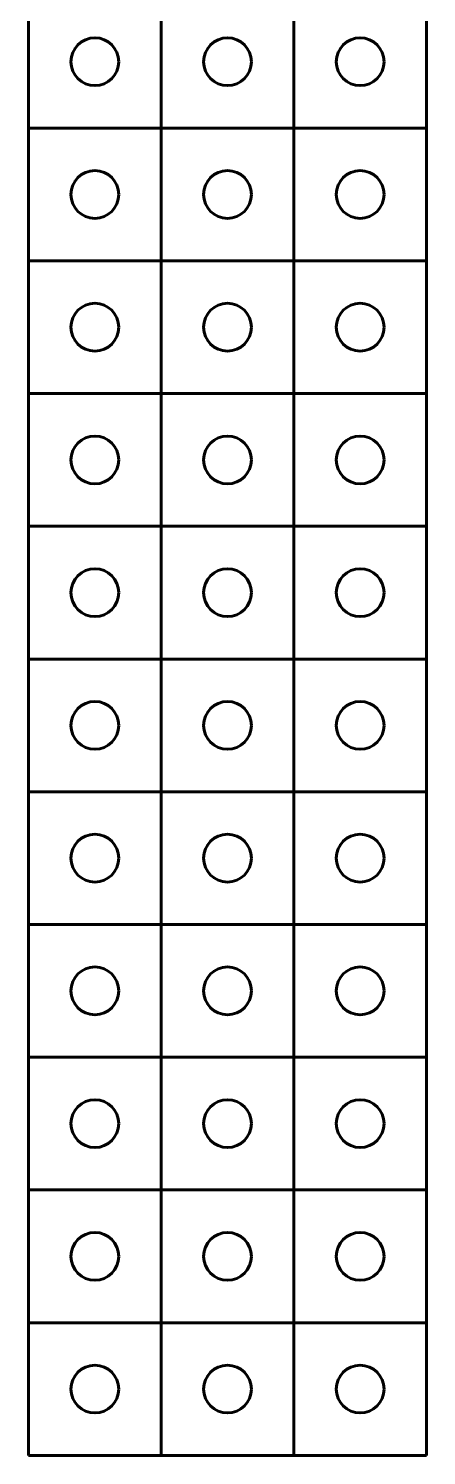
# Model space of a CAD drawing. Header units: millimetres. Extents: x -1927 to 2668, y -5887 to -3281.
# Drawn here: x 388 to 538, y -4496 to -3958 of the extents above; entities that cross this region are included whole.
import ezdxf

# ---------------------------------------------------------------- set-up
doc = ezdxf.new("R2010")
doc.units = ezdxf.units.MM
doc.linetypes.add('K5LT_BASIC', pattern=[0])

# ---------------------------------------------------------------- blocks, each defined once
blk = doc.blocks.new('U923')
at = {"color": 150, "linetype": 'K5LT_BASIC', "lineweight": 60, "true_color": 0x0080ff}
for p, q in [((437.62, -4445.74), (387.62, -4445.74)), ((387.62, -4445.74), (387.62, -4495.74)), ((437.62, -4495.74), (437.62, -4445.74)), ((387.62, -4495.74), (437.62, -4495.74))]:
    blk.add_line(p, q, dxfattribs=at)
blk = doc.blocks.new('U924')
at = {"color": 150, "linetype": 'K5LT_BASIC', "lineweight": 60, "true_color": 0x0080ff}
for p, q in [((437.62, -4395.74), (387.62, -4395.74)), ((387.62, -4395.74), (387.62, -4445.74)), ((437.62, -4445.74), (437.62, -4395.74)), ((387.62, -4445.74), (437.62, -4445.74))]:
    blk.add_line(p, q, dxfattribs=at)
blk = doc.blocks.new('U925')
at = {"color": 150, "linetype": 'K5LT_BASIC', "lineweight": 60, "true_color": 0x0080ff}
for p, q in [((437.62, -4345.74), (387.62, -4345.74)), ((387.62, -4345.74), (387.62, -4395.74)), ((437.62, -4395.74), (437.62, -4345.74)), ((387.62, -4395.74), (437.62, -4395.74))]:
    blk.add_line(p, q, dxfattribs=at)
blk = doc.blocks.new('U926')
at = {"color": 150, "linetype": 'K5LT_BASIC', "lineweight": 60, "true_color": 0x0080ff}
for p, q in [((437.62, -4295.74), (387.62, -4295.74)), ((387.62, -4295.74), (387.62, -4345.74)), ((437.62, -4345.74), (437.62, -4295.74)), ((387.62, -4345.74), (437.62, -4345.74))]:
    blk.add_line(p, q, dxfattribs=at)
blk = doc.blocks.new('U927')
at = {"color": 150, "linetype": 'K5LT_BASIC', "lineweight": 60, "true_color": 0x0080ff}
for p, q in [((437.62, -4245.74), (387.62, -4245.74)), ((387.62, -4245.74), (387.62, -4295.74)), ((437.62, -4295.74), (437.62, -4245.74)), ((387.62, -4295.74), (437.62, -4295.74))]:
    blk.add_line(p, q, dxfattribs=at)
blk = doc.blocks.new('U928')
at = {"color": 150, "linetype": 'K5LT_BASIC', "lineweight": 60, "true_color": 0x0080ff}
for p, q in [((437.62, -4195.74), (387.62, -4195.74)), ((387.62, -4195.74), (387.62, -4245.74)), ((437.62, -4245.74), (437.62, -4195.74)), ((387.62, -4245.74), (437.62, -4245.74))]:
    blk.add_line(p, q, dxfattribs=at)
blk = doc.blocks.new('U929')
at = {"color": 150, "linetype": 'K5LT_BASIC', "lineweight": 60, "true_color": 0x0080ff}
for p, q in [((437.62, -4145.74), (387.62, -4145.74)), ((387.62, -4145.74), (387.62, -4195.74)), ((437.62, -4195.74), (437.62, -4145.74)), ((387.62, -4195.74), (437.62, -4195.74))]:
    blk.add_line(p, q, dxfattribs=at)
blk = doc.blocks.new('U930')
at = {"color": 150, "linetype": 'K5LT_BASIC', "lineweight": 60, "true_color": 0x0080ff}
for p, q in [((437.62, -4095.74), (387.62, -4095.74)), ((387.62, -4095.74), (387.62, -4145.74)), ((437.62, -4145.74), (437.62, -4095.74)), ((387.62, -4145.74), (437.62, -4145.74))]:
    blk.add_line(p, q, dxfattribs=at)
blk = doc.blocks.new('U931')
at = {"color": 150, "linetype": 'K5LT_BASIC', "lineweight": 60, "true_color": 0x0080ff}
for p, q in [((437.62, -4045.74), (387.62, -4045.74)), ((387.62, -4045.74), (387.62, -4095.74)), ((437.62, -4095.74), (437.62, -4045.74)), ((387.62, -4095.74), (437.62, -4095.74))]:
    blk.add_line(p, q, dxfattribs=at)
blk = doc.blocks.new('U932')
at = {"color": 150, "linetype": 'K5LT_BASIC', "lineweight": 60, "true_color": 0x0080ff}
for p, q in [((437.62, -3995.74), (387.62, -3995.74)), ((387.62, -3995.74), (387.62, -4045.74)), ((437.62, -4045.74), (437.62, -3995.74)), ((387.62, -4045.74), (437.62, -4045.74))]:
    blk.add_line(p, q, dxfattribs=at)
blk = doc.blocks.new('U933')
at = {"color": 150, "linetype": 'K5LT_BASIC', "lineweight": 60, "true_color": 0x0080ff}
for p, q in [((437.62, -3945.74), (387.62, -3945.74)), ((387.62, -3945.74), (387.62, -3995.74)), ((437.62, -3995.74), (437.62, -3945.74)), ((387.62, -3995.74), (437.62, -3995.74))]:
    blk.add_line(p, q, dxfattribs=at)
blk = doc.blocks.new('U945')
at = {"color": 150, "linetype": 'K5LT_BASIC', "lineweight": 60, "true_color": 0x0080ff}
for p, q in [((487.62, -4445.74), (437.62, -4445.74)), ((437.62, -4445.74), (437.62, -4495.74)), ((487.62, -4495.74), (487.62, -4445.74)), ((437.62, -4495.74), (487.62, -4495.74))]:
    blk.add_line(p, q, dxfattribs=at)
blk = doc.blocks.new('U946')
at = {"color": 150, "linetype": 'K5LT_BASIC', "lineweight": 60, "true_color": 0x0080ff}
for p, q in [((487.62, -4395.74), (437.62, -4395.74)), ((437.62, -4395.74), (437.62, -4445.74)), ((487.62, -4445.74), (487.62, -4395.74)), ((437.62, -4445.74), (487.62, -4445.74))]:
    blk.add_line(p, q, dxfattribs=at)
blk = doc.blocks.new('U947')
at = {"color": 150, "linetype": 'K5LT_BASIC', "lineweight": 60, "true_color": 0x0080ff}
for p, q in [((487.62, -4345.74), (437.62, -4345.74)), ((437.62, -4345.74), (437.62, -4395.74)), ((487.62, -4395.74), (487.62, -4345.74)), ((437.62, -4395.74), (487.62, -4395.74))]:
    blk.add_line(p, q, dxfattribs=at)
blk = doc.blocks.new('U948')
at = {"color": 150, "linetype": 'K5LT_BASIC', "lineweight": 60, "true_color": 0x0080ff}
for p, q in [((487.62, -4295.74), (437.62, -4295.74)), ((437.62, -4295.74), (437.62, -4345.74)), ((487.62, -4345.74), (487.62, -4295.74)), ((437.62, -4345.74), (487.62, -4345.74))]:
    blk.add_line(p, q, dxfattribs=at)
blk = doc.blocks.new('U949')
at = {"color": 150, "linetype": 'K5LT_BASIC', "lineweight": 60, "true_color": 0x0080ff}
for p, q in [((487.62, -4245.74), (437.62, -4245.74)), ((437.62, -4245.74), (437.62, -4295.74)), ((487.62, -4295.74), (487.62, -4245.74)), ((437.62, -4295.74), (487.62, -4295.74))]:
    blk.add_line(p, q, dxfattribs=at)
blk = doc.blocks.new('U950')
at = {"color": 150, "linetype": 'K5LT_BASIC', "lineweight": 60, "true_color": 0x0080ff}
for p, q in [((487.62, -4195.74), (437.62, -4195.74)), ((437.62, -4195.74), (437.62, -4245.74)), ((487.62, -4245.74), (487.62, -4195.74)), ((437.62, -4245.74), (487.62, -4245.74))]:
    blk.add_line(p, q, dxfattribs=at)
blk = doc.blocks.new('U951')
at = {"color": 150, "linetype": 'K5LT_BASIC', "lineweight": 60, "true_color": 0x0080ff}
for p, q in [((487.62, -4145.74), (437.62, -4145.74)), ((437.62, -4145.74), (437.62, -4195.74)), ((487.62, -4195.74), (487.62, -4145.74)), ((437.62, -4195.74), (487.62, -4195.74))]:
    blk.add_line(p, q, dxfattribs=at)
blk = doc.blocks.new('U952')
at = {"color": 150, "linetype": 'K5LT_BASIC', "lineweight": 60, "true_color": 0x0080ff}
for p, q in [((487.62, -4095.74), (437.62, -4095.74)), ((437.62, -4095.74), (437.62, -4145.74)), ((487.62, -4145.74), (487.62, -4095.74)), ((437.62, -4145.74), (487.62, -4145.74))]:
    blk.add_line(p, q, dxfattribs=at)
blk = doc.blocks.new('U953')
at = {"color": 150, "linetype": 'K5LT_BASIC', "lineweight": 60, "true_color": 0x0080ff}
for p, q in [((487.62, -4045.74), (437.62, -4045.74)), ((437.62, -4045.74), (437.62, -4095.74)), ((487.62, -4095.74), (487.62, -4045.74)), ((437.62, -4095.74), (487.62, -4095.74))]:
    blk.add_line(p, q, dxfattribs=at)
blk = doc.blocks.new('U954')
at = {"color": 150, "linetype": 'K5LT_BASIC', "lineweight": 60, "true_color": 0x0080ff}
for p, q in [((487.62, -3995.74), (437.62, -3995.74)), ((437.62, -3995.74), (437.62, -4045.74)), ((487.62, -4045.74), (487.62, -3995.74)), ((437.62, -4045.74), (487.62, -4045.74))]:
    blk.add_line(p, q, dxfattribs=at)
blk = doc.blocks.new('U955')
at = {"color": 150, "linetype": 'K5LT_BASIC', "lineweight": 60, "true_color": 0x0080ff}
for p, q in [((487.62, -3945.74), (437.62, -3945.74)), ((437.62, -3945.74), (437.62, -3995.74)), ((487.62, -3995.74), (487.62, -3945.74)), ((437.62, -3995.74), (487.62, -3995.74))]:
    blk.add_line(p, q, dxfattribs=at)
blk = doc.blocks.new('U967')
at = {"color": 150, "linetype": 'K5LT_BASIC', "lineweight": 60, "true_color": 0x0080ff}
for p, q in [((537.62, -4445.74), (487.62, -4445.74)), ((487.62, -4445.74), (487.62, -4495.74)), ((537.62, -4495.74), (537.62, -4445.74)), ((487.62, -4495.74), (537.62, -4495.74))]:
    blk.add_line(p, q, dxfattribs=at)
blk = doc.blocks.new('U968')
at = {"color": 150, "linetype": 'K5LT_BASIC', "lineweight": 60, "true_color": 0x0080ff}
for p, q in [((537.62, -4395.74), (487.62, -4395.74)), ((487.62, -4395.74), (487.62, -4445.74)), ((537.62, -4445.74), (537.62, -4395.74)), ((487.62, -4445.74), (537.62, -4445.74))]:
    blk.add_line(p, q, dxfattribs=at)
blk = doc.blocks.new('U969')
at = {"color": 150, "linetype": 'K5LT_BASIC', "lineweight": 60, "true_color": 0x0080ff}
for p, q in [((537.62, -4345.74), (487.62, -4345.74)), ((487.62, -4345.74), (487.62, -4395.74)), ((537.62, -4395.74), (537.62, -4345.74)), ((487.62, -4395.74), (537.62, -4395.74))]:
    blk.add_line(p, q, dxfattribs=at)
blk = doc.blocks.new('U970')
at = {"color": 150, "linetype": 'K5LT_BASIC', "lineweight": 60, "true_color": 0x0080ff}
for p, q in [((537.62, -4295.74), (487.62, -4295.74)), ((487.62, -4295.74), (487.62, -4345.74)), ((537.62, -4345.74), (537.62, -4295.74)), ((487.62, -4345.74), (537.62, -4345.74))]:
    blk.add_line(p, q, dxfattribs=at)
blk = doc.blocks.new('U971')
at = {"color": 150, "linetype": 'K5LT_BASIC', "lineweight": 60, "true_color": 0x0080ff}
for p, q in [((537.62, -4245.74), (487.62, -4245.74)), ((487.62, -4245.74), (487.62, -4295.74)), ((537.62, -4295.74), (537.62, -4245.74)), ((487.62, -4295.74), (537.62, -4295.74))]:
    blk.add_line(p, q, dxfattribs=at)
blk = doc.blocks.new('U972')
at = {"color": 150, "linetype": 'K5LT_BASIC', "lineweight": 60, "true_color": 0x0080ff}
for p, q in [((537.62, -4195.74), (487.62, -4195.74)), ((487.62, -4195.74), (487.62, -4245.74)), ((537.62, -4245.74), (537.62, -4195.74)), ((487.62, -4245.74), (537.62, -4245.74))]:
    blk.add_line(p, q, dxfattribs=at)
blk = doc.blocks.new('U973')
at = {"color": 150, "linetype": 'K5LT_BASIC', "lineweight": 60, "true_color": 0x0080ff}
for p, q in [((537.62, -4145.74), (487.62, -4145.74)), ((487.62, -4145.74), (487.62, -4195.74)), ((537.62, -4195.74), (537.62, -4145.74)), ((487.62, -4195.74), (537.62, -4195.74))]:
    blk.add_line(p, q, dxfattribs=at)
blk = doc.blocks.new('U974')
at = {"color": 150, "linetype": 'K5LT_BASIC', "lineweight": 60, "true_color": 0x0080ff}
for p, q in [((537.62, -4095.74), (487.62, -4095.74)), ((487.62, -4095.74), (487.62, -4145.74)), ((537.62, -4145.74), (537.62, -4095.74)), ((487.62, -4145.74), (537.62, -4145.74))]:
    blk.add_line(p, q, dxfattribs=at)
blk = doc.blocks.new('U975')
at = {"color": 150, "linetype": 'K5LT_BASIC', "lineweight": 60, "true_color": 0x0080ff}
for p, q in [((537.62, -4045.74), (487.62, -4045.74)), ((487.62, -4045.74), (487.62, -4095.74)), ((537.62, -4095.74), (537.62, -4045.74)), ((487.62, -4095.74), (537.62, -4095.74))]:
    blk.add_line(p, q, dxfattribs=at)
blk = doc.blocks.new('U976')
at = {"color": 150, "linetype": 'K5LT_BASIC', "lineweight": 60, "true_color": 0x0080ff}
for p, q in [((537.62, -3995.74), (487.62, -3995.74)), ((487.62, -3995.74), (487.62, -4045.74)), ((537.62, -4045.74), (537.62, -3995.74)), ((487.62, -4045.74), (537.62, -4045.74))]:
    blk.add_line(p, q, dxfattribs=at)
blk = doc.blocks.new('U977')
at = {"color": 150, "linetype": 'K5LT_BASIC', "lineweight": 60, "true_color": 0x0080ff}
for p, q in [((537.62, -3945.74), (487.62, -3945.74)), ((487.62, -3945.74), (487.62, -3995.74)), ((537.62, -3995.74), (537.62, -3945.74)), ((487.62, -3995.74), (537.62, -3995.74))]:
    blk.add_line(p, q, dxfattribs=at)

msp = doc.modelspace()

# ---------------------------------------------------------------- linework, layer by layer
at = {"color": 150, "linetype": 'K5LT_BASIC', "lineweight": 60, "true_color": 0x0080ff}
for centre in [(412.62, -3970.74), (462.62, -3970.74), (512.62, -3970.74), (412.62, -4020.74), (462.62, -4020.74), (512.62, -4020.74), (412.62, -4070.74), (462.62, -4070.74), (512.62, -4070.74), (412.62, -4120.74), (462.62, -4120.74), (512.62, -4120.74), (412.62, -4170.74), (462.62, -4170.74), (512.62, -4170.74), (412.62, -4220.74), (462.62, -4220.74), (512.62, -4220.74), (412.62, -4270.74), (462.62, -4270.74), (512.62, -4270.74), (412.62, -4320.74), (462.62, -4320.74), (512.62, -4320.74), (412.62, -4370.74), (462.62, -4370.74), (512.62, -4370.74), (412.62, -4420.74), (462.62, -4420.74), (512.62, -4420.74), (412.62, -4470.74), (462.62, -4470.74), (512.62, -4470.74)]:
    msp.add_circle(centre, 9, dxfattribs=at)

# ---------------------------------------------------------------- block references
for name in ['U933', 'U955', 'U977', 'U932', 'U954', 'U976', 'U931', 'U953', 'U975', 'U930', 'U952', 'U974', 'U929', 'U951', 'U973', 'U928', 'U950', 'U972', 'U927', 'U949', 'U971', 'U926', 'U948', 'U970', 'U925', 'U947', 'U969', 'U924', 'U946', 'U968', 'U923', 'U945', 'U967']:
    msp.add_blockref(name, (0, 0))

doc.saveas('drawing.dxf')
